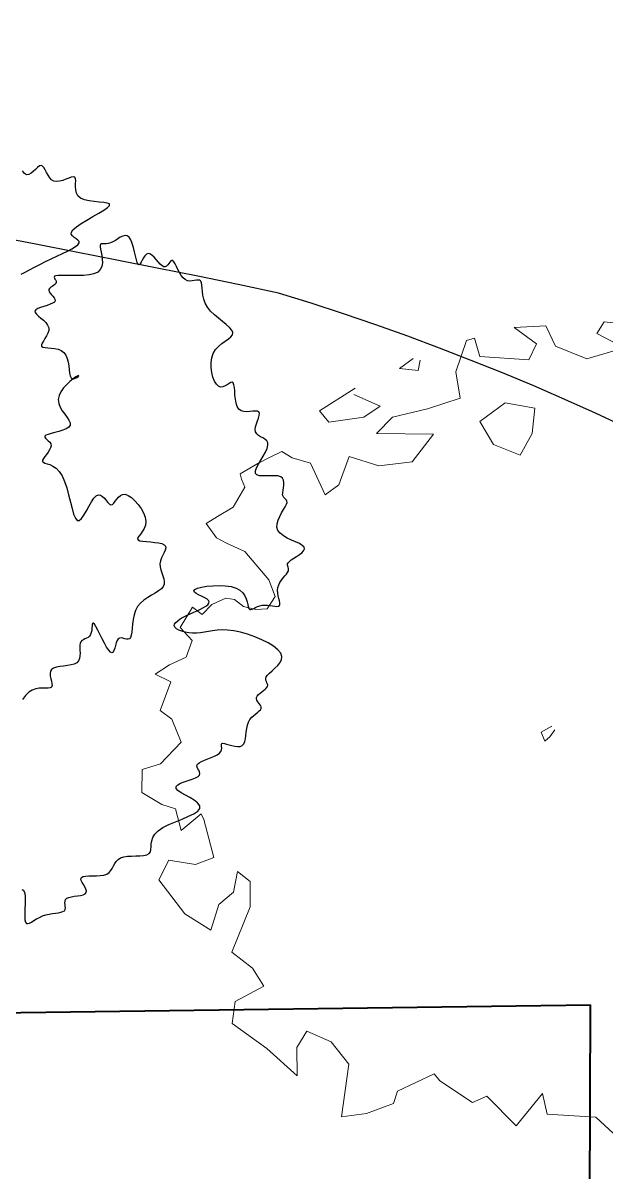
# Model space of a CAD drawing. Extents: x 2080 to 102394, y 2071 to 93424.
# Drawn here: x 88190 to 88298.7, y 80562.5 to 80776.8 of the extents above; entities that cross this region are included whole.
import ezdxf

# ---------------------------------------------------------------- set-up
doc = ezdxf.new("R2010")
doc.units = 0
doc.header["$LTSCALE"] = 20
doc.header["$MEASUREMENT"] = 0
for name, color, linetype, lineweight in [('fence', 13, 'FENCELINE2', 40), ('Mango tree', 96, 'Continuous', 5), ('sappotta', 114, 'Continuous', 5)]:
    doc.layers.add(name, color=color, linetype=linetype, lineweight=lineweight)
doc.layers.add('PLANTS', color=3, linetype='Continuous')
doc.layers.add('road', color=2, linetype='Continuous')
doc.linetypes.add('FENCELINE2', pattern='A,0.25,-0.1,[132,ltypeshp.shx,S=0.1,R=0,X=-0.1,Y=0],-0.1,1', length=1.45)

# ---------------------------------------------------------------- blocks, each defined once
blk = doc.blocks.new('NEEM')
at = {"layer": 'sappotta', "linetype": 'Continuous'}
for p, q in [((0.0031, 1.1323), (-0.083, 1.1274)), ((0.0298, 1.0769), (0.0031, 1.1323)), ((0.1622, 1.1437), (0.1418, 1.1119)), ((0.2828, 1.1298), (0.1622, 1.1437)), ((-0.1911, 1.0989), (-0.2131, 1.0923)), ((-0.177, 1.0484), (-0.1911, 1.0989)), ((-0.083, 1.1274), (-0.0227, 1.0834)), ((0.1418, 1.1119), (0.2162, 1.072)), ((-0.2131, 1.0923), (-0.2421, 1.0068)), ((-0.0227, 1.0834), (-0.0431, 1.0394)), ((0.1144, 1.0427), (0.0298, 1.0769)), ((0.2162, 1.072), (0.1144, 1.0427)), ((-0.3588, 1.0435), (-0.3956, 1.0158)), ((-0.3455, 1.0109), (-0.34, 1.0386)), ((-0.0431, 1.0394), (-0.177, 1.0484)), ((-0.3956, 1.0158), (-0.3455, 1.0109)), ((-0.2421, 1.0068), (-0.2303, 0.9351)), ((-0.517, 0.9628), (-0.6142, 0.9009)), ((-0.5209, 0.9449), (-0.5209, 0.9449)), ((-0.4489, 0.9131), (-0.5209, 0.9449)), ((-0.4935, 0.8838), (-0.4489, 0.9131)), ((-0.2303, 0.9351), (-0.3196, 0.9058)), ((-0.1081, 0.9221), (-0.177, 0.8716)), ((-0.0274, 0.9083), (-0.1081, 0.9221)), ((-0.6142, 0.9009), (-0.5891, 0.87)), ((-0.5891, 0.87), (-0.4935, 0.8838)), ((-0.4152, 0.8838), (-0.459, 0.839)), ((-0.3196, 0.9058), (-0.4152, 0.8838)), ((-0.0345, 0.839), (-0.0274, 0.9083)), ((-0.177, 0.8716), (-0.1394, 0.8089)), ((-0.459, 0.839), (-0.3032, 0.8374)), ((-0.3032, 0.8374), (-0.3611, 0.7616)), ((-0.0674, 0.7796), (-0.0345, 0.839)), ((-0.7168, 0.7893), (-0.7489, 0.7739)), ((-0.6886, 0.7722), (-0.7168, 0.7893)), ((-0.1394, 0.8089), (-0.0674, 0.7796)), ((-0.7826, 0.7567), (-0.8304, 0.7291)), ((-0.7489, 0.7739), (-0.7826, 0.7567)), ((-0.6384, 0.7576), (-0.6886, 0.7722)), ((-0.5985, 0.672), (-0.6384, 0.7576)), ((-0.5335, 0.7763), (-0.5617, 0.6989)), ((-0.452, 0.7502), (-0.5335, 0.7763)), ((-0.3611, 0.7616), (-0.452, 0.7502)), ((-0.8304, 0.7291), (-0.8264, 0.7144)), ((-0.8178, 0.6924), (-0.8499, 0.6378)), ((-0.8264, 0.7144), (-0.8178, 0.6924)), ((-0.5617, 0.6989), (-0.5985, 0.672)), ((-0.8499, 0.6378), (-0.8922, 0.6126)), ((-0.8922, 0.6126), (-0.9228, 0.5938)), ((-0.9228, 0.5938), (-0.8946, 0.5547)), ((-0.8946, 0.5547), (-0.868, 0.5401)), ((-0.868, 0.5401), (-0.8178, 0.5173)), ((-0.8178, 0.5173), (-0.752, 0.4399)), ((-0.752, 0.4399), (-0.7348, 0.3943)), ((-0.8695, 0.3894), (-0.9079, 0.3723)), ((-0.846, 0.3861), (-0.8695, 0.3894)), ((-0.821, 0.3674), (-0.846, 0.3861)), ((-0.7348, 0.3943), (-0.7567, 0.3609)), ((-0.9604, 0.3657), (-0.9941, 0.3095)), ((-0.9345, 0.3454), (-0.9604, 0.3657)), ((-0.9079, 0.3723), (-0.9345, 0.3454)), ((-0.7881, 0.3592), (-0.821, 0.3674)), ((-0.7567, 0.3609), (-0.7881, 0.3592)), ((-0.9941, 0.3095), (-0.9612, 0.2745)), ((-0.9612, 0.2745), (-0.9776, 0.2289)), ((-0.9776, 0.2289), (-1.0231, 0.2077)), ((-1.0231, 0.2077), (-1.0622, 0.1825)), ((-1.0622, 0.1825), (-1.0199, 0.1621)), ((-1.0199, 0.1621), (-1.0489, 0.0839)), ((-1.0489, 0.0839), (-1.0168, 0.0595)), ((-1.0168, 0.0595), (-0.991, -0.0024)), ((0.0196, 0.0407), (-0.0094, 0.0244)), ((-0.0094, 0.0244), (0, 0)), ((0, 0), (0.0141, 0.0114)), ((0.0141, 0.0114), (0.0274, 0.031)), ((-0.991, -0.0024), (-1.0481, -0.0619)), ((-1.0481, -0.0619), (-1.0975, -0.0774)), ((-1.0975, -0.0774), (-1.0983, -0.1401)), ((-1.0983, -0.1401), (-1.0442, -0.1727)), ((-1.0442, -0.1727), (-1.0066, -0.1849)), ((-1.0066, -0.1849), (-0.9917, -0.2436)), ((-0.9917, -0.2436), (-0.9369, -0.1979)), ((-0.9369, -0.1979), (-0.9298, -0.2134)), ((-0.9298, -0.2134), (-0.9024, -0.3177)), ((-1.0246, -0.325), (-1.0521, -0.378)), ((-0.9526, -0.3364), (-1.0246, -0.325)), ((-0.9024, -0.3177), (-0.9526, -0.3364)), ((-0.8484, -0.4114), (-0.8374, -0.3552)), ((-0.8374, -0.3552), (-0.8029, -0.3828)), ((-1.0521, -0.378), (-0.9816, -0.4708)), ((-0.8029, -0.3828), (-0.8029, -0.4521)), ((-0.8883, -0.4456), (-0.8484, -0.4114)), ((-0.9103, -0.5156), (-0.8883, -0.4456)), ((-0.8029, -0.4521), (-0.8531, -0.5759)), ((-0.9816, -0.4708), (-0.9103, -0.5156)), ((-0.8531, -0.5759), (-0.7967, -0.6191)), ((-0.7967, -0.6191), (-0.7661, -0.668)), ((-0.7661, -0.668), (-0.8445, -0.7103)), ((-0.8445, -0.7103), (-0.8523, -0.7698)), ((-0.8523, -0.7698), (-0.7575, -0.8382)), ((-0.676, -0.8358), (-0.6486, -0.791)), ((-0.6486, -0.791), (-0.582, -0.8203)), ((-0.7575, -0.8382), (-0.6753, -0.9123)), ((-0.6753, -0.9123), (-0.676, -0.8358)), ((-0.582, -0.8203), (-0.5343, -0.8806)), ((-0.5343, -0.8806), (-0.5538, -1.0247)), ((-0.4011, -0.9547), (-0.3016, -0.9074)), ((-0.3016, -0.9074), (-0.2859, -0.9262)), ((-0.2859, -0.9262), (-0.1966, -0.9856)), ((-0.4128, -0.9881), (-0.4011, -0.9547)), ((-0.1966, -0.9856), (-0.1575, -0.9685)), ((-0.1575, -0.9685), (-0.0783, -1.0492)), ((-0.0783, -1.0492), (-0.0063, -0.9604)), ((-0.0063, -0.9604), (0.0063, -1.0174)), ((-0.4857, -1.015), (-0.4128, -0.9881)), ((-0.5538, -1.0247), (-0.4857, -1.015)), ((0.0063, -1.0174), (0.1394, -1.0255)), ((0.1394, -1.0255), (0.2358, -1.1152))]:
    blk.add_line(p, q, dxfattribs=at)
blk = doc.blocks.new('A$C61665D49')
at = {"layer": 'PLANTS'}
for points in [[(43.84, 94.3), (45.27, 95.01), (46.92, 95.88), (48.76, 96.87), (50.74, 97.93), (52.83, 99), (54.98, 100.05), (57.11, 101.06), (59.17, 102.02), (61.05, 102.93), (62.7, 103.78), (64.03, 104.57), (64.96, 105.29), (65.42, 105.93), (65.37, 106.49), (64.93, 107), (64.27, 107.5), (63.54, 108.01), (62.89, 108.57), (62.5, 109.22), (62.52, 109.98), (63.11, 110.9), (64.38, 111.98), (66.17, 113.18), (68.29, 114.46), (70.54, 115.75), (72.71, 117), (74.61, 118.16), (76.03, 119.16), (76.77, 119.95), (76.69, 120.49), (75.9, 120.84), (74.58, 121.05), (72.89, 121.21), (71.01, 121.38), (69.11, 121.62), (67.37, 122.01), (65.95, 122.61), (64.99, 123.47), (64.42, 124.53), (64.16, 125.7), (64.09, 126.91), (64.12, 128.07), (64.16, 129.1), (64.09, 129.91), (63.82, 130.42), (63.28, 130.58), (62.5, 130.45), (61.54, 130.13), (60.45, 129.71), (59.3, 129.29), (58.14, 128.97), (57.02, 128.84), (56.02, 129), (55.17, 129.5), (54.45, 130.29), (53.84, 131.24), (53.29, 132.26), (52.79, 133.24), (52.3, 134.07), (51.79, 134.64), (51.23, 134.86), (50.59, 134.65), (49.89, 134.11), (49.13, 133.39), (48.33, 132.61), (47.5, 131.94), (46.67, 131.49), (45.84, 131.41), (45.02, 131.84), (44.24, 132.87)], [(44.01, -135.18), (44.53, -135.46), (44.93, -135.93), (45.2, -136.7), (45.33, -137.79), (45.35, -139.16), (45.31, -140.69), (45.22, -142.29), (45.15, -143.85), (45.13, -145.28), (45.19, -146.48), (45.38, -147.35), (45.73, -147.81), (46.23, -147.91), (46.87, -147.72), (47.64, -147.32), (48.53, -146.78), (49.52, -146.17), (50.6, -145.57), (51.76, -145.04), (52.99, -144.64), (54.24, -144.36), (55.47, -144.16), (56.64, -144), (57.71, -143.84), (58.65, -143.67), (59.4, -143.42), (59.92, -143.09), (60.2, -142.63), (60.29, -142.07), (60.25, -141.44), (60.17, -140.78), (60.11, -140.12), (60.15, -139.49), (60.36, -138.93), (60.81, -138.47), (61.55, -138.13), (62.52, -137.89), (63.62, -137.7), (64.78, -137.54), (65.89, -137.36), (66.87, -137.12), (67.63, -136.8), (68.08, -136.34), (68.16, -135.73), (67.95, -135), (67.55, -134.2), (67.06, -133.37), (66.59, -132.55), (66.23, -131.8), (66.11, -131.15), (66.31, -130.66), (66.91, -130.35), (67.85, -130.19), (69.05, -130.13), (70.41, -130.11), (71.84, -130.08), (73.26, -129.99), (74.58, -129.79), (75.71, -129.42), (76.57, -128.85), (77.23, -128.13), (77.75, -127.29), (78.21, -126.4), (78.68, -125.51), (79.22, -124.68), (79.92, -123.95), (80.85, -123.38), (82.05, -123.02), (83.46, -122.81), (85, -122.71), (86.57, -122.65), (88.09, -122.59), (89.48, -122.46), (90.64, -122.21), (91.49, -121.79), (91.98, -121.14), (92.19, -120.31), (92.26, -119.31), (92.31, -118.19), (92.47, -116.99), (92.86, -115.75), (93.62, -114.49), (94.86, -113.27), (96.66, -112.1), (98.89, -110.99), (101.36, -109.93), (103.86, -108.9), (106.21, -107.89), (108.23, -106.9), (109.71, -105.92), (110.47, -104.93), (110.38, -103.92), (109.58, -102.91), (108.28, -101.91), (106.7, -100.93), (105.03, -99.99), (103.48, -99.09), (102.27, -98.24), (101.6, -97.47), (101.61, -96.78), (102.22, -96.15), (103.28, -95.58), (104.61, -95.05), (106.08, -94.55), (107.53, -94.05), (108.81, -93.55), (109.76, -93.03), (110.27, -92.49), (110.4, -91.91), (110.28, -91.33), (110, -90.73), (109.68, -90.13), (109.43, -89.54), (109.36, -88.97), (109.58, -88.42), (110.16, -87.9), (111.05, -87.41), (112.16, -86.93), (113.39, -86.45), (114.66, -85.96), (115.86, -85.45), (116.92, -84.91), (117.74, -84.34), (118.25, -83.72), (118.5, -83.08), (118.58, -82.46), (118.56, -81.88), (118.51, -81.37), (118.51, -80.97), (118.64, -80.71), (118.98, -80.61), (119.57, -80.7), (120.39, -80.92), (121.36, -81.22), (122.41, -81.52), (123.5, -81.76), (124.54, -81.88), (125.48, -81.82), (126.25, -81.5), (126.81, -80.88), (127.18, -80.01), (127.43, -78.95), (127.6, -77.75), (127.75, -76.47), (127.92, -75.18), (128.17, -73.94), (128.55, -72.8), (129.1, -71.82), (129.78, -70.97), (130.52, -70.25), (131.28, -69.63), (132, -69.08), (132.62, -68.58), (133.09, -68.12), (133.34, -67.65), (133.35, -67.18), (133.17, -66.69), (132.84, -66.19), (132.46, -65.68), (132.07, -65.16), (131.75, -64.63), (131.56, -64.1), (131.57, -63.57), (131.83, -63.04), (132.28, -62.51), (132.88, -61.98), (133.54, -61.46), (134.22, -60.95), (134.84, -60.45), (135.34, -59.96), (135.65, -59.49), (135.74, -59.03), (135.65, -58.58), (135.46, -58.11), (135.25, -57.63), (135.09, -57.11), (135.05, -56.55), (135.21, -55.92), (135.65, -55.23), (136.4, -54.46), (137.37, -53.61), (138.44, -52.68), (139.46, -51.68), (140.32, -50.62), (140.89, -49.49), (141.03, -48.31), (140.61, -47.07), (139.56, -45.78), (137.95, -44.49), (135.89, -43.23), (133.5, -42.03), (130.9, -40.94), (128.22, -40), (125.56, -39.25), (123.06, -38.72), (120.79, -38.45), (118.75, -38.39), (116.9, -38.49), (115.21, -38.7), (113.63, -38.97), (112.13, -39.25), (110.68, -39.48), (109.22, -39.61), (107.75, -39.61), (106.3, -39.47), (104.92, -39.21), (103.66, -38.86), (102.58, -38.42), (101.72, -37.91), (101.14, -37.36), (100.89, -36.77), (101.01, -36.17), (101.45, -35.55), (102.18, -34.92), (103.13, -34.29), (104.25, -33.66), (105.5, -33.03), (106.82, -32.41), (108.16, -31.8), (109.47, -31.21), (110.69, -30.64), (111.79, -30.07), (112.7, -29.52), (113.4, -28.97), (113.82, -28.43), (113.92, -27.9), (113.66, -27.37), (113.01, -26.83), (112.08, -26.3), (111.02, -25.78), (109.96, -25.26), (109.04, -24.75), (108.4, -24.25), (108.18, -23.76), (108.51, -23.28), (109.51, -22.83), (111.05, -22.43), (113.01, -22.1), (115.23, -21.89), (117.58, -21.81), (119.91, -21.91), (122.08, -22.21), (123.94, -22.75), (125.39, -23.54), (126.46, -24.52), (127.22, -25.62), (127.73, -26.77), (128.07, -27.89), (128.31, -28.92), (128.5, -29.77), (128.73, -30.38), (129.05, -30.7), (129.46, -30.76), (129.96, -30.63), (130.55, -30.36), (131.22, -30.02), (131.97, -29.66), (132.8, -29.35), (133.7, -29.14), (134.66, -29.08), (135.64, -29.14), (136.62, -29.27), (137.56, -29.43), (138.41, -29.56), (139.13, -29.61), (139.71, -29.55), (140.08, -29.32), (140.24, -28.88), (140.22, -28.26), (140.09, -27.5), (139.88, -26.61), (139.67, -25.64), (139.51, -24.63), (139.45, -23.59), (139.55, -22.57), (139.85, -21.6), (140.31, -20.68), (140.88, -19.81), (141.5, -19), (142.12, -18.25), (142.69, -17.56), (143.15, -16.93), (143.45, -16.36), (143.55, -15.86), (143.51, -15.41), (143.38, -14.99), (143.23, -14.59), (143.13, -14.18), (143.15, -13.77), (143.36, -13.31), (143.81, -12.81), (144.54, -12.25), (145.49, -11.63), (146.53, -10.97), (147.55, -10.28), (148.45, -9.58), (149.12, -8.87), (149.44, -8.17), (149.3, -7.49), (148.65, -6.83), (147.56, -6.19), (146.17, -5.54), (144.63, -4.85), (143.06, -4.1), (141.6, -3.27), (140.38, -2.34), (139.55, -1.28), (139.19, -0.08), (139.25, 1.22), (139.63, 2.58), (140.22, 3.94), (140.92, 5.26), (141.65, 6.49), (142.29, 7.58), (142.74, 8.49), (142.94, 9.18), (142.92, 9.69), (142.73, 10.08), (142.43, 10.39), (142.08, 10.69), (141.75, 11.03), (141.47, 11.46), (141.32, 12.04), (141.34, 12.79), (141.46, 13.69), (141.63, 14.67), (141.77, 15.67), (141.81, 16.65), (141.67, 17.53), (141.3, 18.26), (140.61, 18.78), (139.58, 19.06), (138.27, 19.15), (136.81, 19.13), (135.32, 19.07), (133.89, 19.05), (132.66, 19.15), (131.73, 19.45), (131.22, 20.02), (131.2, 20.92), (131.59, 22.08), (132.27, 23.45), (133.12, 24.93), (134.02, 26.45), (134.86, 27.93), (135.5, 29.31), (135.83, 30.49), (135.76, 31.44), (135.36, 32.17), (134.71, 32.75), (133.92, 33.25), (133.08, 33.7), (132.28, 34.19), (131.63, 34.76), (131.22, 35.46), (131.1, 36.35), (131.23, 37.38), (131.53, 38.48), (131.9, 39.59), (132.27, 40.65), (132.54, 41.6), (132.63, 42.38), (132.46, 42.92), (131.96, 43.18), (131.19, 43.23), (130.22, 43.16), (129.13, 43.05), (127.99, 42.99), (126.87, 43.07), (125.85, 43.37), (125.01, 43.98), (124.39, 44.96), (123.98, 46.23), (123.71, 47.68), (123.54, 49.2), (123.43, 50.67), (123.31, 52), (123.15, 53.06), (122.88, 53.74), (122.48, 53.99), (121.95, 53.88), (121.31, 53.52), (120.6, 53.06), (119.82, 52.6), (119.01, 52.27), (118.19, 52.2), (117.38, 52.5), (116.61, 53.27), (115.91, 54.44), (115.32, 55.93), (114.88, 57.63), (114.63, 59.45), (114.61, 61.31), (114.87, 63.11), (115.43, 64.75), (116.32, 66.16), (117.44, 67.37), (118.68, 68.41), (119.93, 69.32), (121.07, 70.15), (121.99, 70.94), (122.57, 71.73), (122.7, 72.56), (122.31, 73.46), (121.46, 74.45), (120.27, 75.52), (118.87, 76.66), (117.35, 77.88), (115.84, 79.17), (114.46, 80.53), (113.3, 81.97), (112.47, 83.45), (111.92, 84.96), (111.58, 86.44), (111.4, 87.84), (111.29, 89.12), (111.21, 90.23), (111.07, 91.11), (110.82, 91.73), (110.4, 92.05), (109.83, 92.13), (109.14, 92.07), (108.36, 91.93), (107.52, 91.79), (106.66, 91.75), (105.79, 91.88), (104.97, 92.26), (104.2, 92.94), (103.5, 93.87), (102.85, 94.94), (102.26, 96.08), (101.72, 97.17), (101.23, 98.15), (100.77, 98.91), (100.36, 99.36), (99.97, 99.44), (99.61, 99.22), (99.24, 98.8), (98.87, 98.27), (98.47, 97.73), (98.04, 97.29), (97.55, 97.03), (96.99, 97.05), (96.35, 97.42), (95.65, 98.08), (94.9, 98.9), (94.13, 99.8), (93.35, 100.67), (92.57, 101.39), (91.83, 101.88), (91.13, 102.02), (90.5, 101.75), (89.93, 101.16), (89.41, 100.37), (88.94, 99.51), (88.51, 98.72), (88.12, 98.1), (87.75, 97.8), (87.41, 97.94), (87.08, 98.6), (86.76, 99.69), (86.42, 101.09), (86.06, 102.66), (85.65, 104.28), (85.19, 105.8), (84.66, 107.1), (84.04, 108.06), (83.33, 108.56), (82.54, 108.67), (81.68, 108.47), (80.78, 108.06), (79.86, 107.5), (78.93, 106.91), (78.01, 106.35), (77.12, 105.93), (76.29, 105.69), (75.52, 105.6), (74.83, 105.6), (74.24, 105.61), (73.77, 105.58), (73.43, 105.43), (73.25, 105.09), (73.22, 104.51), (73.37, 103.63), (73.61, 102.51), (73.86, 101.23), (74.04, 99.87), (74.07, 98.5), (73.85, 97.19), (73.3, 96.03), (72.34, 95.1), (70.91, 94.44), (69.11, 94.03), (67.07, 93.82), (64.91, 93.75), (62.76, 93.77), (60.74, 93.83), (58.98, 93.87), (57.62, 93.86), (56.73, 93.73), (56.26, 93.52), (56.11, 93.22), (56.2, 92.86), (56.41, 92.46), (56.67, 92.03), (56.86, 91.61), (56.91, 91.19), (56.73, 90.81), (56.36, 90.45), (55.88, 90.1), (55.36, 89.75), (54.84, 89.4), (54.41, 89.02), (54.13, 88.62), (54.07, 88.18), (54.26, 87.69), (54.65, 87.16), (55.15, 86.61), (55.67, 86.05), (56.12, 85.48), (56.41, 84.93), (56.47, 84.41), (56.2, 83.92), (55.54, 83.47), (54.59, 83.07), (53.45, 82.68), (52.23, 82.3), (51.06, 81.91), (50.04, 81.5), (49.29, 81.05), (48.93, 80.55), (49.02, 79.98), (49.51, 79.35), (50.26, 78.66), (51.17, 77.91), (52.11, 77.09), (52.99, 76.23), (53.68, 75.31), (54.07, 74.33), (54.08, 73.32), (53.78, 72.28), (53.27, 71.25), (52.67, 70.27), (52.08, 69.37), (51.6, 68.57), (51.34, 67.91), (51.41, 67.41), (51.88, 67.1), (52.69, 66.93), (53.75, 66.82), (54.98, 66.72), (56.28, 66.57), (57.57, 66.29), (58.75, 65.82), (59.74, 65.1), (60.48, 64.1), (60.98, 62.86), (61.32, 61.49), (61.54, 60.07), (61.7, 58.69), (61.86, 57.44), (62.08, 56.41), (62.4, 55.7), (62.88, 55.35), (63.44, 55.31), (64.03, 55.49), (64.58, 55.79), (65.01, 56.12), (65.25, 56.4), (65.23, 56.52), (64.89, 56.41), (64.18, 55.98), (63.18, 55.27), (62.01, 54.32), (60.79, 53.17), (59.62, 51.87), (58.63, 50.47), (57.92, 49.01), (57.62, 47.53), (57.79, 46.09), (58.33, 44.69), (59.13, 43.35), (60.03, 42.08), (60.91, 40.89), (61.63, 39.8), (62.06, 38.81), (62.05, 37.95), (61.52, 37.21), (60.56, 36.59), (59.3, 36.07), (57.86, 35.62), (56.38, 35.23), (54.99, 34.88), (53.82, 34.55), (53.01, 34.22), (52.63, 33.88), (52.64, 33.51), (52.92, 33.11), (53.38, 32.67), (53.92, 32.18), (54.43, 31.63), (54.81, 31.01), (54.96, 30.32), (54.8, 29.55), (54.41, 28.73), (53.85, 27.89), (53.23, 27.06), (52.62, 26.27), (52.11, 25.55), (51.8, 24.94), (51.76, 24.46), (52.07, 24.13), (52.68, 23.88), (53.52, 23.62), (54.54, 23.26), (55.66, 22.72), (56.83, 21.91), (57.97, 20.75), (59.04, 19.14), (59.96, 17.04), (60.77, 14.58), (61.49, 11.95), (62.14, 9.33), (62.76, 6.89), (63.37, 4.81), (64.02, 3.27), (64.71, 2.45), (65.48, 2.47), (66.32, 3.2), (67.2, 4.44), (68.12, 6), (69.06, 7.7), (70, 9.34), (70.92, 10.73), (71.8, 11.68), (72.64, 12.05), (73.44, 11.93), (74.18, 11.44), (74.89, 10.73), (75.55, 9.92), (76.17, 9.16), (76.75, 8.58), (77.3, 8.31), (77.82, 8.45), (78.33, 8.92), (78.86, 9.61), (79.43, 10.39), (80.07, 11.17), (80.79, 11.8), (81.64, 12.19), (82.62, 12.21), (83.76, 11.79), (84.99, 10.96), (86.24, 9.81), (87.43, 8.42), (88.51, 6.87), (89.38, 5.25), (89.99, 3.63), (90.25, 2.1), (90.13, 0.71), (89.71, -0.51), (89.1, -1.58), (88.43, -2.5), (87.81, -3.27), (87.36, -3.92), (87.18, -4.43), (87.41, -4.82), (88.11, -5.11), (89.21, -5.3), (90.57, -5.45), (92.09, -5.58), (93.63, -5.73), (95.07, -5.92), (96.29, -6.2), (97.16, -6.6), (97.61, -7.14), (97.69, -7.81), (97.49, -8.6), (97.1, -9.48), (96.62, -10.45), (96.14, -11.49), (95.76, -12.58), (95.57, -13.7), (95.63, -14.84), (95.89, -15.98), (96.26, -17.11), (96.65, -18.23), (96.99, -19.3), (97.19, -20.34), (97.16, -21.31), (96.81, -22.22), (96.09, -23.05), (95.06, -23.83), (93.81, -24.61), (92.42, -25.41), (90.98, -26.28), (89.58, -27.26), (88.3, -28.38), (87.23, -29.67), (86.44, -31.17), (85.89, -32.8), (85.53, -34.49), (85.3, -36.17), (85.15, -37.76), (85.01, -39.18), (84.84, -40.36), (84.57, -41.21), (84.17, -41.69), (83.65, -41.87), (83.05, -41.83), (82.4, -41.68), (81.73, -41.5), (81.08, -41.38), (80.48, -41.44), (79.96, -41.74), (79.55, -42.36), (79.22, -43.22), (78.94, -44.19), (78.68, -45.16), (78.4, -46.01), (78.07, -46.63), (77.65, -46.91), (77.12, -46.71), (76.46, -45.98), (75.68, -44.8), (74.84, -43.32), (73.98, -41.68), (73.13, -40.01), (72.34, -38.45), (71.64, -37.15), (71.09, -36.24), (70.71, -35.83), (70.47, -35.85), (70.33, -36.23), (70.25, -36.86), (70.19, -37.66), (70.1, -38.54), (69.94, -39.39), (69.68, -40.14), (69.28, -40.72), (68.77, -41.14), (68.19, -41.47), (67.59, -41.74), (67.01, -42.02), (66.48, -42.34), (66.06, -42.77), (65.77, -43.34), (65.66, -44.1), (65.66, -45), (65.71, -46), (65.75, -47.04), (65.72, -48.08), (65.55, -49.05), (65.18, -49.92), (64.53, -50.62), (63.58, -51.12), (62.39, -51.45), (61.04, -51.68), (59.63, -51.86), (58.25, -52.03), (56.98, -52.26), (55.91, -52.6), (55.13, -53.1), (54.71, -53.8), (54.58, -54.65), (54.67, -55.6), (54.87, -56.58), (55.1, -57.54), (55.28, -58.42), (55.32, -59.15), (55.13, -59.67), (54.65, -59.95), (53.9, -60.05), (52.94, -60.05), (51.81, -60.04), (50.56, -60.11), (49.25, -60.34), (47.92, -60.82), (46.62, -61.62), (45.4, -62.81), (44.25, -64.28)]]:
    blk.add_lwpolyline(points, dxfattribs=at)

msp = doc.modelspace()

# ---------------------------------------------------------------- linework, layer by layer
at = {"layer": 'fence', "linetype": 'Continuous', "ltscale": 0.5}
for p in [(86614.114, 80570.73), (88295.027, 80361.887, 0)]:
    msp.add_line(p, (88295.793, 80593.668, -0.003), dxfattribs=at)
at = {"layer": 'road', "ltscale": 0.5}
for centre, radius, start, end in [((87756.221, 78451.317), 2325.434, 78.052262, 90.185027), ((88098.209, 80269.107), 478.05, 24.92236, 73.04345)]:
    msp.add_arc(centre, radius, start, end, dxfattribs=at)

# ---------------------------------------------------------------- block references
at = {"layer": 'Mango tree', "linetype": 'Continuous', "xscale": 68.3863251543371, "yscale": 68.38632515440986, "zscale": 68.38632515394423}
msp.add_blockref('NEEM', (88287.258, 80642.837, -0.003), dxfattribs=at)
at = {"layer": 'PLANTS', "linetype": 'Continuous', "ltscale": 0.5, "xscale": 0.5, "yscale": 0.5, "zscale": 0.5}
msp.add_blockref('A$C61665D49', (88167.73, 80682.759), dxfattribs=at)

doc.saveas('drawing.dxf')
